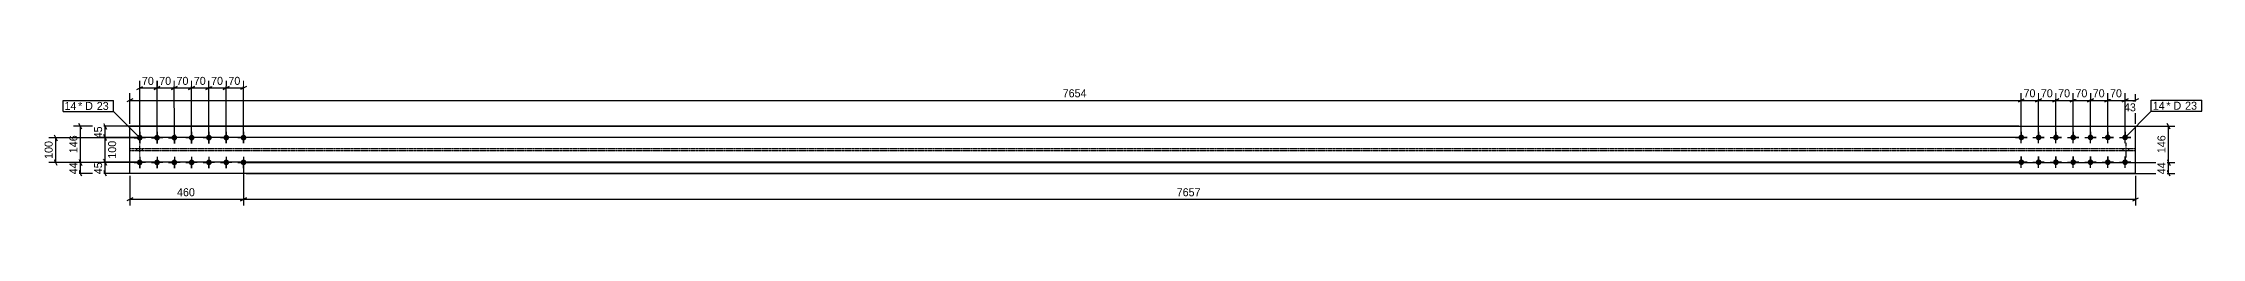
# Model space of a CAD drawing. Header units: millimetres. Extents: x 26 to 22430, y 32 to 1058.
# Drawn here: x 26 to 8761, y 32 to 559 of the extents above; entities that cross this region are included whole.
import ezdxf

# ---------------------------------------------------------------- set-up
doc = ezdxf.new("R2010")
doc.units = ezdxf.units.MM
doc.linetypes.add('DXK_LINE_DOT2', pattern=[3.9198, 1.9599, -1.9599])
doc.linetypes.add('DXK_LINE_DOT4', pattern=[0.9408, 0.4704, -0.4704])
doc.styles.add('Comic Sans MS', font='COMIC.TTF', dxfattribs={"height": 0.2})

msp = doc.modelspace()

# ---------------------------------------------------------------- hatches: boundary and pattern name
at = {"linetype": 'Continuous'}
for points in [[(416.4, 295.2, -1), (416.4, 318.2, -1)], [(486.4, 295.2, -1), (486.4, 318.2, -1)], [(556.4, 295.3, -1), (556.4, 318.3, -1)], [(626.4, 295.3, -1), (626.4, 318.3, -1)], [(696.4, 295.3, -1), (696.4, 318.3, -1)], [(766.4, 295.4, -1), (766.4, 318.4, -1)], [(836.4, 295.4, -1), (836.4, 318.4, -1)], [(8030.7, 319.1, -1), (8030.7, 296.1, -1)], [(8100.7, 319.1, -1), (8100.7, 296.1, -1)], [(8170.7, 319.1, -1), (8170.7, 296.1, -1)], [(8240.7, 319.1, -1), (8240.7, 296.1, -1)], [(8310.7, 319.1, -1), (8310.7, 296.1, -1)], [(8380.7, 319.1, -1), (8380.7, 296.1, -1)], [(8450.7, 319.1, -1), (8450.7, 296.1, -1)], [(416.4, 195.2, -1), (416.4, 218.2, -1)], [(486.4, 195.2, -1), (486.4, 218.2, -1)], [(556.4, 195.3, -1), (556.4, 218.3, -1)], [(626.4, 195.3, -1), (626.4, 218.3, -1)], [(696.4, 195.3, -1), (696.4, 218.3, -1)], [(766.4, 195.4, -1), (766.4, 218.4, -1)], [(836.4, 195.4, -1), (836.4, 218.4, -1)], [(8030.7, 219.1, -1), (8030.7, 196.1, -1)], [(8100.7, 219.1, -1), (8100.7, 196.1, -1)], [(8170.7, 219.1, -1), (8170.7, 196.1, -1)], [(8240.7, 219.1, -1), (8240.7, 196.1, -1)], [(8310.7, 219.1, -1), (8310.7, 196.1, -1)], [(8380.7, 219.1, -1), (8380.7, 196.1, -1)], [(8450.7, 219.1, -1), (8450.7, 196.1, -1)]]:
    msp.add_hatch(color=3, dxfattribs=at).paths.add_polyline_path(points)

# ---------------------------------------------------------------- linework, layer by layer
at = {"color": 8, "linetype": 'Continuous'}
for p, q in [((416.4, 316.7), (416.3, 536)), ((486.4, 316.7), (486.3, 536.1)), ((556.4, 316.8), (556.3, 536.1)), ((626.4, 316.8), (626.3, 536.1)), ((696.4, 316.8), (696.3, 536.1)), ((766.4, 316.9), (766.3, 536.2)), ((836.4, 316.9), (836.3, 536.2)), ((388.4, 463.6), (364.4, 451.6)), ((376.4, 362.6), (376.4, 486)), ((404.3, 501.6), (428.3, 513.6)), ((474.3, 501.6), (498.3, 513.7)), ((544.3, 501.7), (568.3, 513.7)), ((614.3, 501.7), (638.3, 513.7)), ((626.3, 507.7), (696.3, 507.7)), ((708.3, 513.8), (684.3, 501.7)), ((754.3, 501.8), (778.3, 513.8)), ((766.3, 507.8), (836.3, 507.8)), ((848.3, 513.8), (824.3, 501.8)), ((8018.7, 451.6), (8042.7, 463.6)), ((8030.7, 317.6), (8030.7, 486)), ((8088.7, 451.6), (8112.7, 463.6)), ((8100.7, 317.6), (8100.7, 486)), ((8158.7, 451.6), (8182.7, 463.6)), ((8170.7, 317.6), (8170.7, 486)), ((8170.7, 457.6), (8240.7, 457.6)), ((8252.7, 463.6), (8228.7, 451.6)), ((8240.7, 317.6), (8240.7, 486)), ((8298.7, 451.6), (8322.7, 463.6)), ((8310.7, 317.6), (8310.7, 486)), ((8310.7, 457.6), (8380.7, 457.6)), ((8392.7, 463.6), (8368.7, 451.6)), ((8380.7, 317.6), (8380.7, 486)), ((8438.7, 451.6), (8462.7, 463.6)), ((8450.7, 317.6), (8450.7, 483.2)), ((8450.7, 457.6), (8493.4, 457.6)), ((8505.4, 463.6), (8481.4, 451.6)), ((8493.4, 362.6), (8493.4, 483.2)), ((366.4, 352.6), (148, 352.6)), ((182.4, 340.6), (170.4, 364.6)), ((176.4, 206.7), (176.4, 352.6)), ((8020.7, 352.6), (248, 352.6)), ((270.4, 364.6), (282.4, 340.6)), ((276.4, 307.6), (276.4, 352.6)), ((846.4, 352.6), (8652, 352.6)), ((8632.4, 340.6), (8620.4, 364.6)), ((8626.4, 206.9), (8626.4, 352.6)), ((76.4, 206.5), (76.4, 306.5)), ((8020.7, 307.6), (248, 307.6)), ((282.4, 295.6), (270.4, 319.6)), ((406.4, 206.7), (148, 206.7)), ((170.4, 218.7), (182.4, 194.7)), ((8020.7, 207.6), (250.8, 207.6)), ((282.4, 195.6), (270.4, 219.6)), ((836.4, 196.9), (836.4, 32)), ((836.4, 196.9), (836.4, 32)), ((846.4, 206.9), (8652, 206.9)), ((8620.4, 218.9), (8632.4, 194.9)), ((366.4, 162.6), (148, 162.6)), ((182.4, 150.6), (170.4, 174.6)), ((8020.7, 162.6), (248, 162.6)), ((376.4, 152.6), (376.4, 32)), ((846.4, 162.6), (8652, 162.6)), ((8493.4, 152.6), (8493.4, 32)), ((8632.4, 150.6), (8620.4, 174.6)), ((388.4, 63.6), (364.4, 51.6)), ((376.4, 57.6), (836.4, 57.6)), ((848.4, 63.6), (824.4, 51.6)), ((824.4, 51.6), (848.4, 63.6)), ((836.4, 57.6), (8493.4, 57.6)), ((8481.4, 51.6), (8505.4, 63.6))]:
    msp.add_line(p, q, dxfattribs=at)
at = {"color": 7, "linetype": 'Continuous'}
for p, q in [((376.4, 162.6), (376.4, 352.6)), ((376.4, 352.6), (8493.4, 352.6)), ((8493.4, 162.6), (8493.4, 352.6)), ((8493.4, 162.6), (376.4, 162.6))]:
    msp.add_line(p, q, dxfattribs=at)
at = {"color": 7, "linetype": 'DXK_LINE_DOT4'}
for p, q in [((8493.4, 262.3), (376.4, 262.3)), ((8493.4, 252.9), (376.4, 252.9))]:
    msp.add_line(p, q, dxfattribs=at)
at = {"color": 3, "linetype": 'Continuous'}
for p, q in [((439.4, 306.7), (393.4, 306.7)), ((393.4, 306.7), (408.7, 306.7)), ((416.3, 329.7), (416.4, 283.7)), ((416.3, 329.7), (416.4, 314.4)), ((416.4, 283.7), (416.4, 299)), ((439.4, 306.7), (424, 306.7)), ((509.4, 306.7), (463.4, 306.7)), ((463.4, 306.7), (478.7, 306.7)), ((486.3, 329.7), (486.4, 283.7)), ((486.3, 329.7), (486.4, 314.4)), ((486.4, 283.7), (486.4, 299)), ((509.4, 306.7), (494, 306.7)), ((579.4, 306.8), (533.4, 306.7)), ((533.4, 306.7), (548.7, 306.7)), ((556.3, 329.8), (556.4, 283.8)), ((556.3, 329.8), (556.4, 314.4)), ((556.4, 283.8), (556.4, 299.1)), ((579.4, 306.8), (564, 306.8)), ((649.4, 306.8), (603.4, 306.8)), ((603.4, 306.8), (618.7, 306.8)), ((626.3, 329.8), (626.4, 283.8)), ((626.3, 329.8), (626.4, 314.5)), ((626.4, 283.8), (626.4, 299.1)), ((649.4, 306.8), (634, 306.8)), ((719.4, 306.8), (673.4, 306.8)), ((673.4, 306.8), (688.7, 306.8)), ((696.3, 329.8), (696.4, 283.8)), ((696.3, 329.8), (696.4, 314.5)), ((696.4, 283.8), (696.4, 299.1)), ((719.4, 306.8), (704, 306.8)), ((789.4, 306.9), (743.4, 306.8)), ((743.4, 306.8), (758.7, 306.8)), ((766.3, 329.9), (766.4, 283.9)), ((766.3, 329.9), (766.4, 314.5)), ((766.4, 283.9), (766.4, 299.2)), ((789.4, 306.9), (774, 306.9)), ((859.4, 306.9), (813.4, 306.9)), ((813.4, 306.9), (828.7, 306.9)), ((836.3, 329.9), (836.4, 283.9)), ((836.3, 329.9), (836.4, 314.6)), ((836.4, 283.9), (836.4, 299.2)), ((859.4, 306.9), (844, 306.9)), ((8007.7, 307.6), (8053.7, 307.6)), ((8007.7, 307.6), (8023, 307.6)), ((8030.7, 284.6), (8030.7, 330.6)), ((8030.7, 330.6), (8030.7, 315.3)), ((8030.7, 284.6), (8030.7, 299.9)), ((8053.7, 307.6), (8038.4, 307.6)), ((8077.7, 307.6), (8123.7, 307.6)), ((8077.7, 307.6), (8093, 307.6)), ((8100.7, 284.6), (8100.7, 330.6)), ((8100.7, 330.6), (8100.7, 315.3)), ((8100.7, 284.6), (8100.7, 299.9)), ((8123.7, 307.6), (8108.4, 307.6)), ((8147.7, 307.6), (8193.7, 307.6)), ((8147.7, 307.6), (8163, 307.6)), ((8170.7, 284.6), (8170.7, 330.6)), ((8170.7, 330.6), (8170.7, 315.3)), ((8170.7, 284.6), (8170.7, 299.9)), ((8193.7, 307.6), (8178.4, 307.6)), ((8217.7, 307.6), (8263.7, 307.6)), ((8217.7, 307.6), (8233, 307.6)), ((8240.7, 284.6), (8240.7, 330.6)), ((8240.7, 330.6), (8240.7, 315.3)), ((8240.7, 284.6), (8240.7, 299.9)), ((8263.7, 307.6), (8248.4, 307.6)), ((8287.7, 307.6), (8333.7, 307.6)), ((8287.7, 307.6), (8303, 307.6)), ((8310.7, 284.6), (8310.7, 330.6)), ((8310.7, 330.6), (8310.7, 315.3)), ((8310.7, 284.6), (8310.7, 299.9)), ((8333.7, 307.6), (8318.4, 307.6)), ((8357.7, 307.6), (8403.7, 307.6)), ((8357.7, 307.6), (8373, 307.6)), ((8380.7, 284.6), (8380.7, 330.6)), ((8380.7, 330.6), (8380.7, 315.3)), ((8380.7, 284.6), (8380.7, 299.9)), ((8403.7, 307.6), (8388.4, 307.6)), ((8427.7, 307.6), (8473.7, 307.6)), ((8427.7, 307.6), (8443, 307.6)), ((8450.7, 284.6), (8450.7, 330.6)), ((8450.7, 330.6), (8450.7, 315.3)), ((8450.7, 284.6), (8450.7, 299.9)), ((8473.7, 307.6), (8458.4, 307.6)), ((439.4, 206.7), (393.4, 206.7)), ((393.4, 206.7), (408.7, 206.7)), ((416.4, 229.7), (416.4, 183.7)), ((416.4, 229.7), (416.4, 214.4)), ((416.4, 183.7), (416.4, 199)), ((439.4, 206.7), (424.1, 206.7)), ((509.4, 206.7), (463.4, 206.7)), ((463.4, 206.7), (478.7, 206.7)), ((486.4, 229.7), (486.4, 183.7)), ((486.4, 229.7), (486.4, 214.4)), ((486.4, 183.7), (486.4, 199)), ((509.4, 206.7), (494.1, 206.7)), ((579.4, 206.8), (533.4, 206.7)), ((533.4, 206.7), (548.7, 206.7)), ((556.4, 229.8), (556.4, 183.8)), ((556.4, 229.8), (556.4, 214.4)), ((556.4, 183.8), (556.4, 199.1)), ((579.4, 206.8), (564.1, 206.8)), ((649.4, 206.8), (603.4, 206.8)), ((603.4, 206.8), (618.7, 206.8)), ((626.4, 229.8), (626.4, 183.8)), ((626.4, 229.8), (626.4, 214.5)), ((626.4, 183.8), (626.4, 199.1)), ((649.4, 206.8), (634.1, 206.8)), ((719.4, 206.8), (673.4, 206.8)), ((673.4, 206.8), (688.7, 206.8)), ((696.4, 229.8), (696.4, 183.8)), ((696.4, 229.8), (696.4, 214.5)), ((696.4, 183.8), (696.4, 199.1)), ((719.4, 206.8), (704.1, 206.8)), ((789.4, 206.9), (743.4, 206.8)), ((743.4, 206.8), (758.7, 206.8)), ((766.4, 229.9), (766.4, 183.9)), ((766.4, 229.9), (766.4, 214.5)), ((766.4, 183.9), (766.4, 199.2)), ((789.4, 206.9), (774.1, 206.9)), ((859.4, 206.9), (813.4, 206.9)), ((813.4, 206.9), (828.7, 206.9)), ((836.4, 229.9), (836.4, 183.9)), ((836.4, 229.9), (836.4, 214.6)), ((836.4, 183.9), (836.4, 199.2)), ((859.4, 206.9), (844.1, 206.9)), ((8007.7, 207.6), (8053.7, 207.6)), ((8007.7, 207.6), (8023, 207.6)), ((8030.7, 184.6), (8030.7, 230.6)), ((8030.7, 230.6), (8030.7, 215.3)), ((8030.7, 184.6), (8030.7, 199.9)), ((8053.7, 207.6), (8038.4, 207.6)), ((8077.7, 207.6), (8123.7, 207.6)), ((8077.7, 207.6), (8093, 207.6)), ((8100.7, 184.6), (8100.7, 230.6)), ((8100.7, 230.6), (8100.7, 215.3)), ((8100.7, 184.6), (8100.7, 199.9)), ((8123.7, 207.6), (8108.4, 207.6)), ((8147.7, 207.6), (8193.7, 207.6)), ((8147.7, 207.6), (8163, 207.6)), ((8170.7, 184.6), (8170.7, 230.6)), ((8170.7, 230.6), (8170.7, 215.3)), ((8170.7, 184.6), (8170.7, 199.9)), ((8193.7, 207.6), (8178.4, 207.6)), ((8217.7, 207.6), (8263.7, 207.6)), ((8217.7, 207.6), (8233, 207.6)), ((8240.7, 184.6), (8240.7, 230.6)), ((8240.7, 230.6), (8240.7, 215.3)), ((8240.7, 184.6), (8240.7, 199.9)), ((8263.7, 207.6), (8248.4, 207.6)), ((8287.7, 207.6), (8333.7, 207.6)), ((8287.7, 207.6), (8303, 207.6)), ((8310.7, 184.6), (8310.7, 230.6)), ((8310.7, 230.6), (8310.7, 215.3)), ((8310.7, 184.6), (8310.7, 199.9)), ((8333.7, 207.6), (8318.4, 207.6)), ((8357.7, 207.6), (8403.7, 207.6)), ((8357.7, 207.6), (8373, 207.6)), ((8380.7, 184.6), (8380.7, 230.6)), ((8380.7, 230.6), (8380.7, 215.3)), ((8380.7, 184.6), (8380.7, 199.9)), ((8403.7, 207.6), (8388.4, 207.6)), ((8427.7, 207.6), (8473.7, 207.6)), ((8427.7, 207.6), (8443, 207.6)), ((8450.7, 184.6), (8450.7, 230.6)), ((8450.7, 230.6), (8450.7, 215.3)), ((8450.7, 184.6), (8450.7, 199.9)), ((8473.7, 207.6), (8458.4, 207.6))]:
    msp.add_line(p, q, dxfattribs=at)
at = {"color": 3, "linetype": 'DXK_LINE_DOT2'}
for p, q in [((404.9, 252.9), (404.9, 262.3)), ((404.9, 252.9), (404.9, 262.3)), ((404.9, 252.9), (404.9, 262.3)), ((404.9, 252.9), (404.9, 262.3)), ((404.9, 252.9), (404.9, 262.3)), ((416.4, 227.9), (416.4, 291.1)), ((416.4, 227.9), (416.4, 291.1)), ((416.4, 227.9), (416.4, 291.1)), ((416.4, 227.9), (416.4, 291.1)), ((416.4, 227.9), (416.4, 291.1)), ((427.9, 252.9), (427.9, 262.3)), ((427.9, 252.9), (427.9, 262.3)), ((427.9, 252.9), (427.9, 262.3)), ((427.9, 252.9), (427.9, 262.3)), ((427.9, 252.9), (427.9, 262.3)), ((8441.9, 262.3), (8441.9, 252.9)), ((8441.9, 262.3), (8441.9, 252.9)), ((8441.9, 262.3), (8441.9, 252.9)), ((8441.9, 262.3), (8441.9, 252.9)), ((8441.9, 262.3), (8441.9, 252.9)), ((8453.4, 285.5), (8453.4, 222.3)), ((8453.4, 285.5), (8453.4, 222.3)), ((8453.4, 285.5), (8453.4, 222.3)), ((8453.4, 285.5), (8453.4, 222.3)), ((8453.4, 285.5), (8453.4, 222.3)), ((8464.9, 262.3), (8464.9, 252.9)), ((8464.9, 262.3), (8464.9, 252.9)), ((8464.9, 262.3), (8464.9, 252.9)), ((8464.9, 262.3), (8464.9, 252.9)), ((8464.9, 262.3), (8464.9, 252.9))]:
    msp.add_line(p, q, dxfattribs=at)

# ---------------------------------------------------------------- wipeouts: each hides what was drawn before it
at = {"color": 0}
for points in [[(157.2, 418.8), (157.2, 450.8), (111.9, 450.8), (111.9, 418.8)], [(8608.1, 419.7), (8608.1, 451.7), (8562.8, 451.7), (8562.8, 419.7)]]:
    msp.add_wipeout(points, dxfattribs=at)

# ---------------------------------------------------------------- next in the draw order: wipeouts: each hides what was drawn before it
for points in [[(693.7, 513.8), (693.7, 558.6), (628.8, 558.5), (628.8, 513.7)], [(833.7, 513.8), (833.7, 558.6), (768.8, 558.6), (768.8, 513.8)], [(157.2, 418.8), (157.2, 450.8), (111.9, 450.8), (111.9, 418.8)], [(8238.2, 463.6), (8238.2, 508.4), (8173.3, 508.4), (8173.3, 463.6)], [(8378.2, 463.6), (8378.2, 508.4), (8313.3, 508.4), (8313.3, 463.6)], [(8504.5, 406.8), (8504.5, 451.6), (8439.6, 451.6), (8439.6, 406.8)], [(8608.1, 419.7), (8608.1, 451.7), (8562.8, 451.7), (8562.8, 419.7)], [(270.4, 362.6), (225.6, 362.6), (225.6, 297.6), (270.4, 297.6)], [(170.4, 321.7), (125.6, 321.7), (125.6, 237.6), (170.4, 237.6)], [(8620.4, 321.8), (8575.6, 321.8), (8575.6, 237.7), (8620.4, 237.7)], [(651.9, 63.6), (651.9, 108.4), (560.9, 108.4), (560.9, 63.6)], [(4723.4, 63.6), (4723.4, 108.4), (4606.4, 108.4), (4606.4, 63.6)]]:
    msp.add_wipeout(points, dxfattribs=at)

# ---------------------------------------------------------------- next in the draw order: linework, layer by layer
at = {"color": 8, "linetype": 'Continuous'}
for p, q in [((626.4, 316.8), (626.3, 536.1)), ((696.4, 316.8), (696.3, 536.1)), ((766.4, 316.9), (766.3, 536.2)), ((556.3, 507.7), (626.3, 507.7)), ((638.3, 513.7), (614.3, 501.7)), ((684.3, 501.7), (708.3, 513.8)), ((696.3, 507.7), (766.3, 507.8)), ((778.3, 513.8), (754.3, 501.8)), ((8100.7, 457.6), (8170.7, 457.6)), ((8182.7, 463.6), (8158.7, 451.6)), ((8170.7, 317.6), (8170.7, 486)), ((8228.7, 451.6), (8252.7, 463.6)), ((8240.7, 317.6), (8240.7, 486)), ((8240.7, 457.6), (8310.7, 457.6)), ((8322.7, 463.6), (8298.7, 451.6)), ((8310.7, 317.6), (8310.7, 486)), ((8368.7, 451.6), (8392.7, 463.6)), ((8380.7, 317.6), (8380.7, 486)), ((8380.7, 457.6), (8450.7, 457.6)), ((8462.7, 463.6), (8438.7, 451.6)), ((8450.7, 317.6), (8450.7, 486)), ((70.4, 318.5), (82.4, 294.5)), ((8020.7, 307.6), (250.8, 307.6)), ((270.4, 319.6), (282.4, 295.6)), ((276.4, 207.6), (276.4, 307.6)), ((406.4, 206.7), (148, 206.7)), ((170.4, 218.7), (182.4, 194.7)), ((176.4, 162.6), (176.4, 206.7)), ((846.4, 206.9), (8652, 206.9)), ((8620.4, 218.9), (8632.4, 194.9)), ((8626.4, 162.6), (8626.4, 206.9))]:
    msp.add_line(p, q, dxfattribs=at)
at = {"color": 7, "linetype": 'Continuous'}
for p, q in [((105.9, 412.8), (105.9, 456.8)), ((8556.8, 413.7), (8556.8, 457.7)), ((8450.7, 307.6), (8556.8, 413.7))]:
    msp.add_line(p, q, dxfattribs=at)

# ---------------------------------------------------------------- next in the draw order: texts
at = {"color": 3, "style": 'Comic Sans MS'}
for s, rotation, p in [('70', 0.02865, (635.2, 520.1)), ('70', 0.02865, (775.2, 520.2)), ('45', 90.00021, (264, 304)), ('146', 90.00021, (164, 244)), ('146', 90.00021, (8614, 244.1))]:
    msp.add_text(s, height=32.38, rotation=rotation, dxfattribs=at).set_placement(p)
for s, p in [('70', (8179.7, 470)), ('70', (8319.7, 470)), ('43', (8446, 413.2)), ('460', (567.3, 70)), ('7657', (4612.8, 70))]:
    msp.add_text(s, height=32.38, dxfattribs=at).set_placement(p)

# ---------------------------------------------------------------- next in the draw order: wipeouts: each hides what was drawn before it
at = {"color": 0}
for points in [[(233, 418.8), (233, 450.8), (166.8, 450.8), (166.8, 418.8)], [(8683.9, 419.7), (8683.9, 451.7), (8617.7, 451.7), (8617.7, 419.7)]]:
    msp.add_wipeout(points, dxfattribs=at)

# ---------------------------------------------------------------- next in the draw order: wipeouts: each hides what was drawn before it
for points in [[(623.7, 513.7), (623.7, 558.5), (558.8, 558.5), (558.8, 513.7)], [(763.7, 513.8), (763.7, 558.6), (698.8, 558.6), (698.8, 513.8)], [(233, 418.8), (233, 450.8), (166.8, 450.8), (166.8, 418.8)], [(8168.2, 463.6), (8168.2, 508.4), (8103.3, 508.4), (8103.3, 463.6)], [(8308.2, 463.6), (8308.2, 508.4), (8243.3, 508.4), (8243.3, 463.6)], [(8448.2, 463.6), (8448.2, 508.4), (8383.3, 508.4), (8383.3, 463.6)], [(8683.9, 419.7), (8683.9, 451.7), (8617.7, 451.7), (8617.7, 419.7)], [(327.2, 299.7), (282.4, 299.7), (282.4, 215.5), (327.2, 215.5)], [(170.4, 217.1), (125.6, 217.1), (125.6, 152.2), (170.4, 152.2)], [(8620.4, 217.2), (8575.6, 217.2), (8575.6, 152.3), (8620.4, 152.3)]]:
    msp.add_wipeout(points, dxfattribs=at)

# ---------------------------------------------------------------- next in the draw order: linework, layer by layer
at = {"color": 8, "linetype": 'Continuous'}
for p, q in [((556.4, 316.8), (556.3, 536.1)), ((486.3, 507.7), (556.3, 507.7)), ((568.3, 513.7), (544.3, 501.7)), ((8030.7, 457.6), (8100.7, 457.6)), ((8112.7, 463.6), (8088.7, 451.6)), ((8100.7, 317.6), (8100.7, 486)), ((406.4, 306.7), (48, 306.5)), ((82.4, 194.5), (70.4, 218.5)), ((8020.7, 207.6), (248, 207.6)), ((270.4, 219.6), (282.4, 195.6)), ((276.4, 162.6), (276.4, 207.6)), ((282.4, 150.6), (270.4, 174.6))]:
    msp.add_line(p, q, dxfattribs=at)

# ---------------------------------------------------------------- next in the draw order: texts
at = {"color": 3, "style": 'Comic Sans MS'}
for s, rotation, p in [('70', 0.02865, (565.2, 520.1)), ('70', 0.02865, (705.2, 520.2)), ('100', 90.00021, (320.8, 221.9)), ('44', 90.00021, (164, 158.6)), ('44', 90.00021, (8614, 158.7))]:
    msp.add_text(s, height=32.38, rotation=rotation, dxfattribs=at).set_placement(p)
for s, p in [('14', (111.9, 418.8)), ('70', (8109.7, 470)), ('70', (8249.7, 470)), ('70', (8389.7, 470)), ('14', (8562.8, 419.7))]:
    msp.add_text(s, height=32.38, dxfattribs=at).set_placement(p)

# ---------------------------------------------------------------- next in the draw order: wipeouts: each hides what was drawn before it
at = {"color": 0}
for points in [[(294.7, 418.8), (294.7, 450.8), (242.6, 450.8), (242.6, 418.8)], [(8745.6, 419.7), (8745.6, 451.7), (8693.5, 451.7), (8693.5, 419.7)]]:
    msp.add_wipeout(points, dxfattribs=at)

# ---------------------------------------------------------------- next in the draw order: wipeouts: each hides what was drawn before it
for points in [[(553.7, 513.7), (553.7, 558.5), (488.8, 558.5), (488.8, 513.7)], [(294.7, 418.8), (294.7, 450.8), (242.6, 450.8), (242.6, 418.8)], [(8098.2, 463.6), (8098.2, 508.4), (8033.3, 508.4), (8033.3, 463.6)], [(8745.6, 419.7), (8745.6, 451.7), (8693.5, 451.7), (8693.5, 419.7)], [(270.4, 217.6), (225.6, 217.6), (225.6, 152.6), (270.4, 152.6)]]:
    msp.add_wipeout(points, dxfattribs=at)

# ---------------------------------------------------------------- next in the draw order: linework, layer by layer
at = {"color": 8, "linetype": 'Continuous'}
for p, q in [((486.4, 316.7), (486.3, 536.1)), ((376.4, 457.6), (8030.7, 457.6)), ((416.3, 507.6), (486.3, 507.7)), ((498.3, 513.7), (474.3, 501.6)), ((8018.7, 451.6), (8042.7, 463.6)), ((8030.7, 317.6), (8030.7, 486)), ((406.4, 206.7), (48, 206.5))]:
    msp.add_line(p, q, dxfattribs=at)
at = {"color": 7, "linetype": 'Continuous'}
for p, q in [((105.9, 456.8), (310.3, 456.8)), ((310.3, 412.8), (310.3, 456.8)), ((8556.8, 457.7), (8761.2, 457.7)), ((8761.2, 413.7), (8761.2, 457.7)), ((105.9, 412.8), (310.3, 412.8)), ((416.4, 306.7), (310.3, 412.8)), ((8556.8, 413.7), (8761.2, 413.7))]:
    msp.add_line(p, q, dxfattribs=at)

# ---------------------------------------------------------------- next in the draw order: texts
at = {"color": 3, "style": 'Comic Sans MS'}
for s, rotation, p in [('70', 0.02865, (495.2, 520.1)), ('45', 90.00021, (264, 159))]:
    msp.add_text(s, height=32.38, rotation=rotation, dxfattribs=at).set_placement(p)
for s, p in [('* D', (166.8, 418.8)), ('23', (242.6, 418.8)), ('70', (8039.7, 470)), ('* D', (8617.7, 419.7)), ('23', (8693.5, 419.7))]:
    msp.add_text(s, height=32.38, dxfattribs=at).set_placement(p)

# ---------------------------------------------------------------- next in the draw order: wipeouts: each hides what was drawn before it
at = {"color": 0}
for points in [[(483.7, 513.7), (483.7, 558.5), (418.8, 558.4), (418.8, 513.6)], [(4262.1, 463.6), (4262.1, 508.4), (4145, 508.4), (4145, 463.6)], [(70.4, 298.6), (25.6, 298.6), (25.6, 214.4), (70.4, 214.5)]]:
    msp.add_wipeout(points, dxfattribs=at)

# ---------------------------------------------------------------- next in the draw order: texts
at = {"color": 3, "style": 'Comic Sans MS'}
for s, rotation, p in [('70', 0.02865, (425.2, 520)), ('100', 90.02886, (64, 220.9))]:
    msp.add_text(s, height=32.38, rotation=rotation, dxfattribs=at).set_placement(p)
msp.add_text('7654', height=32.38, dxfattribs=at).set_placement((4151.4, 470))

doc.saveas('drawing.dxf')
